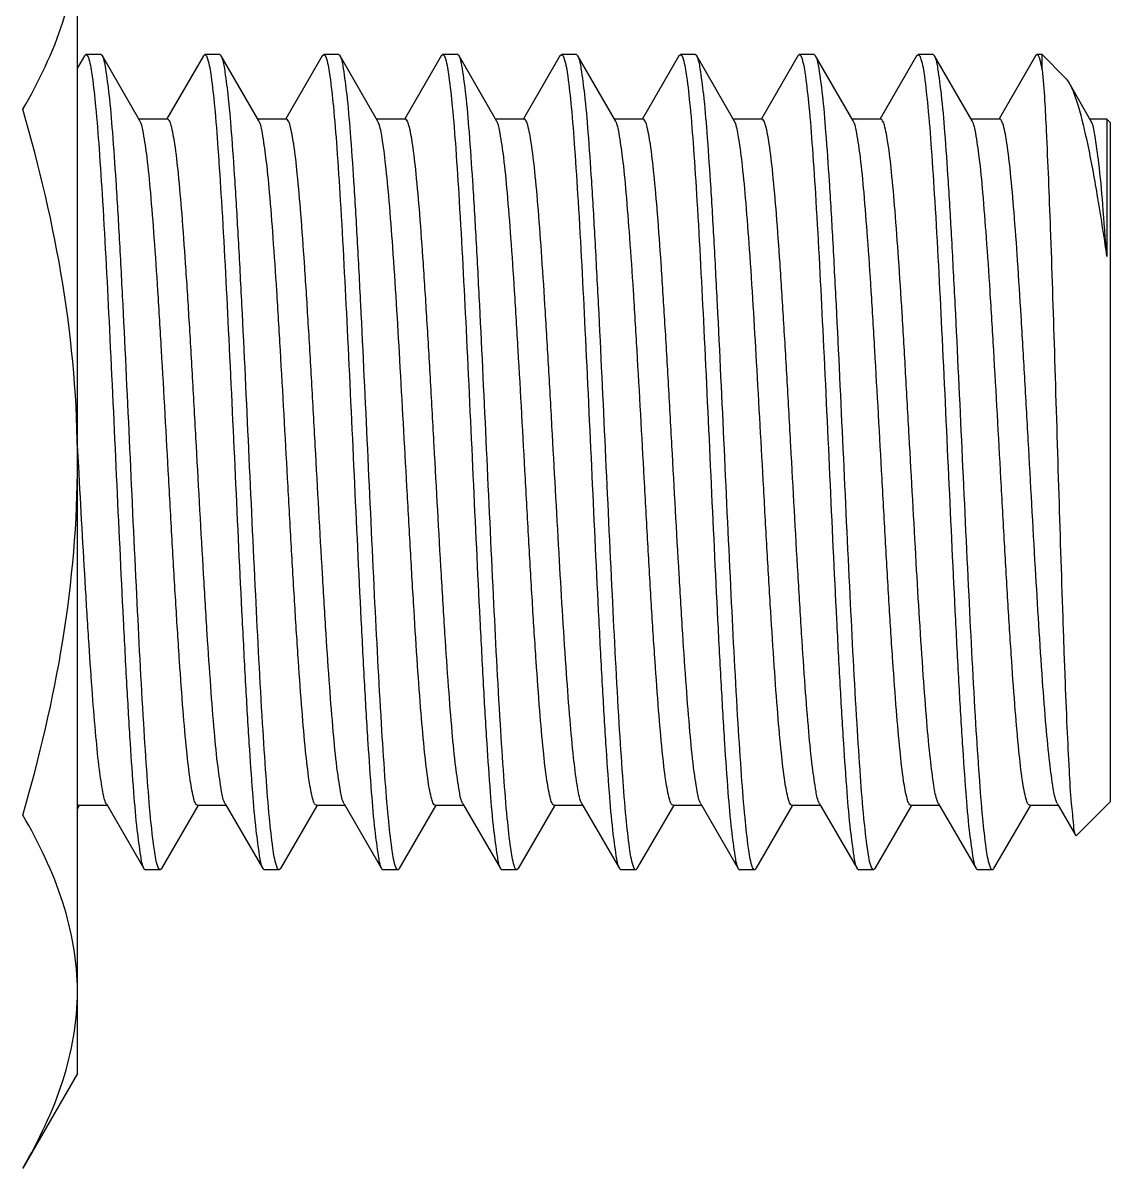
# Model space of a CAD drawing. Extents: x -191212 to 1245715665, y -234495 to 250873.
# Drawn here: x 180592.1 to 180646.2, y 129967.2 to 130024.2 of the extents above; entities that cross this region are included whole.
import ezdxf

# ---------------------------------------------------------------- set-up
doc = ezdxf.new("R2010")
doc.units = 0
doc.header["$LTSCALE"] = 500
doc.layers.get('0').update_dxf_attribs({"linetype": 'CONTINUOUS'})
doc.layers.add('PUB_TEXT', color=7, linetype='CONTINUOUS')

# ---------------------------------------------------------------- blocks, each defined once
blk = doc.blocks.new('deeeeee')
at = {"linetype": 'Continuous'}
for p, q in [((-471615.396, -354826.924), (-471615.396, -354735.469)), ((-471614.876, -354750.802), (-471615.396, -354751.699)), ((-471614.876, -354750.802), (-471614.763, -354750.704)), ((-471613.651, -354750.704), (-471614.763, -354750.704)), ((-471613.651, -354750.704), (-471614.763, -354750.704)), ((-471614.763, -354750.704), (-471614.746, -354750.707)), ((-471613.538, -354750.802), (-471613.651, -354750.704)), ((-471610.729, -354755.649), (-471613.538, -354750.802)), ((-471605.983, -354750.802), (-471608.707, -354755.503)), ((-471605.983, -354750.802), (-471605.869, -354750.704)), ((-471604.758, -354750.704), (-471605.869, -354750.704)), ((-471604.758, -354750.704), (-471605.869, -354750.704)), ((-471605.869, -354750.704), (-471605.852, -354750.707)), ((-471604.644, -354750.802), (-471604.758, -354750.704)), ((-471601.836, -354755.649), (-471604.644, -354750.802)), ((-471597.089, -354750.802), (-471599.814, -354755.503)), ((-471597.089, -354750.802), (-471596.976, -354750.704)), ((-471595.864, -354750.704), (-471596.976, -354750.704)), ((-471595.864, -354750.704), (-471596.976, -354750.704)), ((-471596.976, -354750.704), (-471596.959, -354750.707)), ((-471595.751, -354750.802), (-471595.864, -354750.704)), ((-471592.942, -354755.649), (-471595.751, -354750.802)), ((-471588.196, -354750.802), (-471590.92, -354755.503)), ((-471588.196, -354750.802), (-471588.082, -354750.704)), ((-471586.971, -354750.704), (-471588.082, -354750.704)), ((-471586.971, -354750.704), (-471588.082, -354750.704)), ((-471588.082, -354750.704), (-471588.065, -354750.707)), ((-471586.857, -354750.802), (-471586.971, -354750.704)), ((-471584.049, -354755.649), (-471586.857, -354750.802)), ((-471579.302, -354750.802), (-471582.027, -354755.503)), ((-471579.302, -354750.802), (-471579.189, -354750.704)), ((-471578.077, -354750.704), (-471579.189, -354750.704)), ((-471578.077, -354750.704), (-471579.189, -354750.704)), ((-471579.189, -354750.704), (-471579.172, -354750.707)), ((-471577.964, -354750.802), (-471578.077, -354750.704)), ((-471575.155, -354755.649), (-471577.964, -354750.802)), ((-471570.409, -354750.802), (-471573.133, -354755.503)), ((-471570.409, -354750.802), (-471570.295, -354750.704)), ((-471569.184, -354750.704), (-471570.295, -354750.704)), ((-471569.184, -354750.704), (-471570.295, -354750.704)), ((-471570.295, -354750.704), (-471570.278, -354750.707)), ((-471569.07, -354750.802), (-471569.184, -354750.704)), ((-471566.262, -354755.649), (-471569.07, -354750.802)), ((-471561.515, -354750.802), (-471564.24, -354755.503)), ((-471561.515, -354750.802), (-471561.402, -354750.704)), ((-471560.29, -354750.704), (-471561.402, -354750.704)), ((-471560.29, -354750.704), (-471561.402, -354750.704)), ((-471561.402, -354750.704), (-471561.385, -354750.707)), ((-471560.177, -354750.802), (-471560.29, -354750.704)), ((-471557.368, -354755.649), (-471560.177, -354750.802)), ((-471552.622, -354750.802), (-471555.346, -354755.503)), ((-471552.622, -354750.802), (-471552.508, -354750.704)), ((-471551.397, -354750.704), (-471552.508, -354750.704)), ((-471551.397, -354750.704), (-471552.508, -354750.704)), ((-471552.508, -354750.704), (-471552.491, -354750.707)), ((-471551.283, -354750.802), (-471551.397, -354750.704)), ((-471548.475, -354755.649), (-471551.283, -354750.802)), ((-471543.728, -354750.802), (-471546.453, -354755.503)), ((-471543.615, -354750.704), (-471543.728, -354750.802)), ((-471543.231, -354750.704), (-471543.615, -354750.704)), ((-471541.509, -354752.427), (-471543.231, -354750.704)), ((-471543.231, -354751.818), (-471543.231, -354750.704)), ((-471539.581, -354755.649), (-471541.221, -354752.819)), ((-471608.657, -354755.532), (-471610.796, -354755.532)), ((-471599.763, -354755.532), (-471601.903, -354755.532)), ((-471590.87, -354755.532), (-471593.009, -354755.532)), ((-471592.875, -354755.794), (-471592.942, -354755.649)), ((-471581.976, -354755.532), (-471584.116, -354755.532)), ((-471573.083, -354755.532), (-471575.222, -354755.532)), ((-471564.189, -354755.532), (-471566.329, -354755.532)), ((-471566.179, -354755.834), (-471566.262, -354755.649)), ((-471555.296, -354755.532), (-471557.435, -354755.532)), ((-471546.402, -354755.532), (-471548.542, -354755.532)), ((-471538.403, -354755.532), (-471539.648, -354755.532)), ((-471538.149, -354755.786), (-471538.403, -354755.532)), ((-471538.403, -354755.532), (-471538.403, -354765.797)), ((-471538.149, -354755.786), (-471538.149, -354806.606)), ((-471615.327, -354781.193), (-471615.395, -354779.954)), ((-471615.309, -354781.514), (-471615.327, -354781.193)), ((-471615.396, -354807.123), (-471615.26, -354806.89)), ((-471615.311, -354806.86), (-471613.171, -354806.86)), ((-471613.238, -354806.744), (-471610.43, -354811.59)), ((-471609.091, -354811.59), (-471606.367, -354806.89)), ((-471606.417, -354806.86), (-471604.277, -354806.86)), ((-471604.345, -354806.744), (-471601.536, -354811.59)), ((-471600.197, -354811.59), (-471597.473, -354806.89)), ((-471597.524, -354806.86), (-471595.384, -354806.86)), ((-471595.451, -354806.744), (-471592.643, -354811.59)), ((-471591.304, -354811.59), (-471588.58, -354806.89)), ((-471588.63, -354806.86), (-471586.49, -354806.86)), ((-471586.558, -354806.744), (-471583.749, -354811.59)), ((-471582.41, -354811.59), (-471579.686, -354806.89)), ((-471579.737, -354806.86), (-471577.597, -354806.86)), ((-471577.664, -354806.744), (-471574.856, -354811.59)), ((-471573.517, -354811.59), (-471570.793, -354806.89)), ((-471570.843, -354806.86), (-471568.703, -354806.86)), ((-471568.771, -354806.744), (-471565.962, -354811.59)), ((-471564.623, -354811.59), (-471561.899, -354806.89)), ((-471561.95, -354806.86), (-471559.81, -354806.86)), ((-471559.877, -354806.744), (-471557.069, -354811.59)), ((-471555.73, -354811.59), (-471553.006, -354806.89)), ((-471553.056, -354806.86), (-471550.916, -354806.86)), ((-471550.984, -354806.744), (-471551.064, -354806.564)), ((-471550.984, -354806.744), (-471548.175, -354811.59)), ((-471546.836, -354811.59), (-471544.112, -354806.89)), ((-471544.163, -354806.86), (-471542.023, -354806.86)), ((-471542.09, -354806.744), (-471542.135, -354806.655)), ((-471542.09, -354806.744), (-471542.023, -354806.86)), ((-471542.023, -354806.86), (-471540.734, -354809.084)), ((-471538.149, -354806.606), (-471540.655, -354809.113)), ((-471540.734, -354809.084), (-471540.655, -354809.113)), ((-471610.43, -354811.59), (-471610.316, -354811.688)), ((-471609.204, -354811.688), (-471610.316, -354811.688)), ((-471609.204, -354811.688), (-471610.316, -354811.688)), ((-471609.204, -354811.688), (-471609.221, -354811.686)), ((-471609.091, -354811.59), (-471609.204, -354811.688)), ((-471601.536, -354811.59), (-471601.423, -354811.688)), ((-471600.311, -354811.688), (-471601.423, -354811.688)), ((-471600.311, -354811.688), (-471601.423, -354811.688)), ((-471600.311, -354811.688), (-471600.328, -354811.686)), ((-471600.197, -354811.59), (-471600.311, -354811.688)), ((-471592.643, -354811.59), (-471592.529, -354811.688)), ((-471591.417, -354811.688), (-471592.529, -354811.688)), ((-471591.417, -354811.688), (-471592.529, -354811.688)), ((-471591.417, -354811.688), (-471591.434, -354811.686)), ((-471591.304, -354811.59), (-471591.417, -354811.688)), ((-471583.749, -354811.59), (-471583.636, -354811.688)), ((-471582.524, -354811.688), (-471583.636, -354811.688)), ((-471582.524, -354811.688), (-471583.636, -354811.688)), ((-471582.524, -354811.688), (-471582.541, -354811.686)), ((-471582.41, -354811.59), (-471582.524, -354811.688)), ((-471574.856, -354811.59), (-471574.742, -354811.688)), ((-471573.63, -354811.688), (-471574.742, -354811.688)), ((-471573.63, -354811.688), (-471574.742, -354811.688)), ((-471573.63, -354811.688), (-471573.647, -354811.686)), ((-471573.517, -354811.59), (-471573.63, -354811.688)), ((-471565.962, -354811.59), (-471565.849, -354811.688)), ((-471564.737, -354811.688), (-471565.849, -354811.688)), ((-471564.737, -354811.688), (-471565.849, -354811.688)), ((-471564.737, -354811.688), (-471564.754, -354811.686)), ((-471564.623, -354811.59), (-471564.737, -354811.688)), ((-471557.069, -354811.59), (-471556.955, -354811.688)), ((-471555.843, -354811.688), (-471556.955, -354811.688)), ((-471555.843, -354811.688), (-471556.955, -354811.688)), ((-471555.843, -354811.688), (-471555.861, -354811.686)), ((-471555.73, -354811.59), (-471555.843, -354811.688)), ((-471548.175, -354811.59), (-471548.062, -354811.688)), ((-471546.95, -354811.688), (-471548.062, -354811.688)), ((-471546.95, -354811.688), (-471548.062, -354811.688)), ((-471546.95, -354811.688), (-471546.967, -354811.686)), ((-471546.836, -354811.59), (-471546.95, -354811.688)), ((-471615.396, -354826.924), (-471619.48, -354833.998))]:
    blk.add_line(p, q, dxfattribs=at)
for points, knots in [([(-471619.48, -354754.795), (-471618.284, -354752.723), (-471616.239, -354748.512), (-471615.396, -354743.849), (-471615.396, -354741.595)], [0, 0, 0, 0, 0.514931, 1, 1, 1, 1]), ([(-471614.746, -354750.707), (-471614.728, -354750.711), (-471614.622, -354750.792), (-471614.589, -354750.926), (-471614.556, -354751.03)], [0, 0, 0, 0, 0.14607, 1, 1, 1, 1]), ([(-471614.556, -354751.03), (-471614.421, -354751.453), (-471614.246, -354752.649), (-471613.997, -354754.883), (-471613.756, -354757.993), (-471613.396, -354763.551), (-471612.979, -354771.709), (-471612.495, -354782.158), (-471612.083, -354791.032), (-471611.734, -354797.711), (-471611.485, -354802.012), (-471611.229, -354805.617), (-471611.004, -354808.433), (-471610.735, -354810.313), (-471610.593, -354811.307), (-471610.43, -354811.59)], [0, 0, 0, 0, 0.021893, 0.059338, 0.11121, 0.175832, 0.33449, 0.514559, 0.692469, 0.77323, 0.844901, 0.90513, 0.951948, 0.983856, 1, 1, 1, 1]), ([(-471609.411, -354811.364), (-471609.546, -354810.942), (-471609.721, -354809.746), (-471609.97, -354807.514), (-471610.211, -354804.405), (-471610.571, -354798.846), (-471610.988, -354790.689), (-471611.472, -354780.239), (-471611.885, -354771.363), (-471612.234, -354764.683), (-471612.482, -354760.382), (-471612.738, -354756.776), (-471612.964, -354753.96), (-471613.233, -354752.08), (-471613.374, -354751.086), (-471613.538, -354750.803)], [0, 0, 0, 0, 0.02187, 0.059297, 0.111154, 0.175764, 0.334422, 0.514507, 0.692435, 0.773208, 0.844889, 0.905123, 0.951944, 0.983855, 1, 1, 1, 1]), ([(-471605.852, -354750.707), (-471605.835, -354750.711), (-471605.729, -354750.791), (-471605.696, -354750.924), (-471605.663, -354751.027)], [0, 0, 0, 0, 0.146483, 1, 1, 1, 1]), ([(-471605.663, -354751.027), (-471605.529, -354751.448), (-471605.354, -354752.642), (-471605.104, -354754.873), (-471604.864, -354757.981), (-471604.503, -354763.538), (-471604.086, -354771.696), (-471603.602, -354782.147), (-471603.19, -354791.025), (-471602.84, -354797.706), (-471602.592, -354802.008), (-471602.336, -354805.615), (-471602.11, -354808.432), (-471601.841, -354810.313), (-471601.7, -354811.307), (-471601.536, -354811.59)], [0, 0, 0, 0, 0.021833, 0.05923, 0.111064, 0.175659, 0.33431, 0.514413, 0.692368, 0.773157, 0.844855, 0.905103, 0.951934, 0.983852, 1, 1, 1, 1]), ([(-471600.518, -354811.363), (-471600.653, -354810.94), (-471600.827, -354809.744), (-471601.077, -354807.511), (-471601.317, -354804.401), (-471601.678, -354798.842), (-471602.094, -354790.685), (-471602.579, -354780.235), (-471602.991, -354771.361), (-471603.34, -354764.682), (-471603.589, -354760.381), (-471603.845, -354756.776), (-471604.07, -354753.959), (-471604.339, -354752.08), (-471604.48, -354751.086), (-471604.644, -354750.803)], [0, 0, 0, 0, 0.02189, 0.059333, 0.111204, 0.175825, 0.334482, 0.514553, 0.692464, 0.773225, 0.844897, 0.905128, 0.951947, 0.983856, 1, 1, 1, 1]), ([(-471596.959, -354750.707), (-471596.941, -354750.711), (-471596.838, -354750.789), (-471596.805, -354750.919), (-471596.772, -354751.019)], [0, 0, 0, 0, 0.14739, 1, 1, 1, 1]), ([(-471596.772, -354751.019), (-471596.637, -354751.437), (-471596.463, -354752.627), (-471596.213, -354754.851), (-471595.972, -354757.955), (-471595.611, -354763.51), (-471595.194, -354771.668), (-471594.71, -354782.123), (-471594.297, -354791.006), (-471593.948, -354797.692), (-471593.699, -354801.999), (-471593.443, -354805.609), (-471593.217, -354808.429), (-471592.948, -354810.311), (-471592.807, -354811.307), (-471592.643, -354811.59)], [0, 0, 0, 0, 0.021699, 0.058987, 0.110742, 0.175283, 0.333897, 0.514056, 0.692114, 0.772961, 0.844719, 0.905022, 0.951896, 0.98384, 1, 1, 1, 1]), ([(-471591.623, -354811.366), (-471591.758, -354810.945), (-471591.933, -354809.75), (-471592.183, -354807.519), (-471592.423, -354804.411), (-471592.784, -354798.854), (-471593.2, -354790.696), (-471593.685, -354780.245), (-471594.097, -354771.368), (-471594.446, -354764.687), (-471594.695, -354760.384), (-471594.951, -354756.778), (-471595.177, -354753.96), (-471595.446, -354752.08), (-471595.587, -354751.086), (-471595.751, -354750.803)], [0, 0, 0, 0, 0.021836, 0.059237, 0.111077, 0.175677, 0.334321, 0.514424, 0.692372, 0.773156, 0.844853, 0.905103, 0.951936, 0.983852, 1, 1, 1, 1]), ([(-471588.065, -354750.707), (-471588.047, -354750.711), (-471587.942, -354750.792), (-471587.909, -354750.926), (-471587.876, -354751.029)], [0, 0, 0, 0, 0.146196, 1, 1, 1, 1]), ([(-471587.876, -354751.029), (-471587.741, -354751.451), (-471587.566, -354752.647), (-471587.317, -354754.88), (-471587.076, -354757.989), (-471586.716, -354763.548), (-471586.299, -354771.705), (-471585.815, -354782.155), (-471585.402, -354791.03), (-471585.053, -354797.71), (-471584.804, -354802.011), (-471584.549, -354805.616), (-471584.323, -354808.433), (-471584.054, -354810.313), (-471583.913, -354811.307), (-471583.749, -354811.59)], [0, 0, 0, 0, 0.021874, 0.059306, 0.111169, 0.175785, 0.334437, 0.514518, 0.69244, 0.773206, 0.844885, 0.905122, 0.951944, 0.983855, 1, 1, 1, 1]), ([(-471582.728, -354811.372), (-471582.863, -354810.953), (-471583.038, -354809.762), (-471583.288, -354807.537), (-471583.528, -354804.432), (-471583.889, -354798.877), (-471584.306, -354790.719), (-471584.79, -354780.264), (-471585.203, -354771.383), (-471585.552, -354764.697), (-471585.801, -354760.392), (-471586.057, -354756.783), (-471586.283, -354753.963), (-471586.552, -354752.081), (-471586.693, -354751.086), (-471586.857, -354750.803)], [0, 0, 0, 0, 0.021728, 0.059039, 0.110811, 0.175364, 0.333989, 0.514137, 0.692171, 0.773007, 0.844751, 0.905041, 0.951904, 0.983842, 1, 1, 1, 1]), ([(-471579.172, -354750.707), (-471579.154, -354750.711), (-471579.048, -354750.793), (-471579.015, -354750.927), (-471578.982, -354751.031)], [0, 0, 0, 0, 0.146015, 1, 1, 1, 1]), ([(-471578.982, -354751.031), (-471578.847, -354751.453), (-471578.672, -354752.65), (-471578.423, -354754.884), (-471578.182, -354757.994), (-471577.822, -354763.553), (-471577.405, -354771.71), (-471576.921, -354782.159), (-471576.509, -354791.034), (-471576.16, -354797.712), (-471575.911, -354802.013), (-471575.655, -354805.617), (-471575.429, -354808.434), (-471575.161, -354810.313), (-471575.019, -354811.307), (-471574.856, -354811.59)], [0, 0, 0, 0, 0.021902, 0.059353, 0.11123, 0.175855, 0.334516, 0.514581, 0.692484, 0.773243, 0.844911, 0.905136, 0.951951, 0.983857, 1, 1, 1, 1]), ([(-471573.837, -354811.363), (-471573.972, -354810.941), (-471574.147, -354809.745), (-471574.396, -354807.512), (-471574.637, -354804.402), (-471574.997, -354798.843), (-471575.414, -354790.686), (-471575.898, -354780.236), (-471576.311, -354771.361), (-471576.66, -354764.682), (-471576.909, -354760.381), (-471577.164, -354756.776), (-471577.39, -354753.959), (-471577.659, -354752.08), (-471577.8, -354751.086), (-471577.964, -354750.803)], [0, 0, 0, 0, 0.021885, 0.059324, 0.11119, 0.175807, 0.334466, 0.514541, 0.692458, 0.773225, 0.8449, 0.90513, 0.951948, 0.983856, 1, 1, 1, 1]), ([(-471570.278, -354750.707), (-471570.261, -354750.711), (-471570.156, -354750.791), (-471570.123, -354750.922), (-471570.09, -354751.024)], [0, 0, 0, 0, 0.146759, 1, 1, 1, 1]), ([(-471570.09, -354751.024), (-471569.955, -354751.445), (-471569.781, -354752.638), (-471569.531, -354754.866), (-471569.29, -354757.973), (-471568.93, -354763.53), (-471568.513, -354771.688), (-471568.028, -354782.14), (-471567.616, -354791.019), (-471567.267, -354797.702), (-471567.018, -354802.006), (-471566.762, -354805.613), (-471566.536, -354808.431), (-471566.267, -354810.312), (-471566.126, -354811.307), (-471565.962, -354811.59)], [0, 0, 0, 0, 0.021792, 0.059156, 0.110966, 0.175545, 0.334187, 0.514308, 0.692293, 0.7731, 0.844815, 0.905079, 0.951923, 0.983848, 1, 1, 1, 1]), ([(-471564.944, -354811.363), (-471565.078, -354810.941), (-471565.253, -354809.745), (-471565.503, -354807.512), (-471565.743, -354804.403), (-471566.104, -354798.844), (-471566.52, -354790.687), (-471567.005, -354780.237), (-471567.417, -354771.362), (-471567.766, -354764.683), (-471568.015, -354760.382), (-471568.271, -354756.776), (-471568.496, -354753.96), (-471568.765, -354752.08), (-471568.906, -354751.086), (-471569.07, -354750.803)], [0, 0, 0, 0, 0.021878, 0.059312, 0.111177, 0.175794, 0.334448, 0.514526, 0.692445, 0.773211, 0.844888, 0.905123, 0.951945, 0.983855, 1, 1, 1, 1]), ([(-471561.385, -354750.707), (-471561.367, -354750.711), (-471561.262, -354750.791), (-471561.23, -354750.922), (-471561.197, -354751.024)], [0, 0, 0, 0, 0.146768, 1, 1, 1, 1]), ([(-471561.197, -354751.024), (-471561.062, -354751.444), (-471560.887, -354752.638), (-471560.637, -354754.866), (-471560.397, -354757.973), (-471560.036, -354763.53), (-471559.619, -354771.688), (-471559.135, -354782.14), (-471558.722, -354791.019), (-471558.373, -354797.702), (-471558.124, -354802.005), (-471557.869, -354805.613), (-471557.643, -354808.431), (-471557.374, -354810.312), (-471557.233, -354811.307), (-471557.069, -354811.59)], [0, 0, 0, 0, 0.021791, 0.059155, 0.110967, 0.175548, 0.334182, 0.514304, 0.692288, 0.773093, 0.844809, 0.905077, 0.951923, 0.983848, 1, 1, 1, 1]), ([(-471556.048, -354811.37), (-471556.183, -354810.95), (-471556.358, -354809.758), (-471556.608, -354807.53), (-471556.848, -354804.424), (-471557.209, -354798.868), (-471557.626, -354790.71), (-471558.11, -354780.257), (-471558.523, -354771.377), (-471558.872, -354764.693), (-471559.121, -354760.389), (-471559.377, -354756.781), (-471559.603, -354753.962), (-471559.872, -354752.081), (-471560.013, -354751.086), (-471560.177, -354750.803)], [0, 0, 0, 0, 0.021768, 0.059112, 0.11091, 0.17548, 0.33411, 0.514241, 0.692243, 0.773059, 0.844786, 0.905063, 0.951916, 0.983846, 1, 1, 1, 1]), ([(-471552.491, -354750.707), (-471552.473, -354750.711), (-471552.367, -354750.792), (-471552.335, -354750.926), (-471552.302, -354751.03)], [0, 0, 0, 0, 0.146155, 1, 1, 1, 1]), ([(-471552.302, -354751.03), (-471552.167, -354751.452), (-471551.992, -354752.648), (-471551.743, -354754.881), (-471551.502, -354757.99), (-471551.142, -354763.549), (-471550.725, -354771.706), (-471550.241, -354782.156), (-471549.828, -354791.031), (-471549.479, -354797.71), (-471549.23, -354802.011), (-471548.975, -354805.616), (-471548.749, -354808.433), (-471548.48, -354810.313), (-471548.339, -354811.307), (-471548.175, -354811.59)], [0, 0, 0, 0, 0.02188, 0.059316, 0.111182, 0.1758, 0.334454, 0.51453, 0.692448, 0.773213, 0.844889, 0.905123, 0.951945, 0.983855, 1, 1, 1, 1]), ([(-471547.155, -354811.37), (-471547.29, -354810.95), (-471547.464, -354809.758), (-471547.714, -354807.531), (-471547.955, -354804.425), (-471548.315, -354798.869), (-471548.732, -354790.711), (-471549.217, -354780.257), (-471549.629, -354771.377), (-471549.979, -354764.693), (-471550.227, -354760.389), (-471550.483, -354756.781), (-471550.709, -354753.962), (-471550.978, -354752.081), (-471551.119, -354751.086), (-471551.283, -354750.803)], [0, 0, 0, 0, 0.021766, 0.059108, 0.110903, 0.175472, 0.334108, 0.51424, 0.692244, 0.773062, 0.844789, 0.905064, 0.951915, 0.983846, 1, 1, 1, 1]), ([(-471543.506, -354750.794), (-471543.521, -354750.769), (-471543.548, -354750.729), (-471543.595, -354750.704), (-471543.615, -354750.704)], [0, 0, 0, 0, 0.595459, 1, 1, 1, 1]), ([(-471543.231, -354751.818), (-471543.252, -354751.697), (-471543.322, -354751.353), (-471543.387, -354750.992), (-471543.506, -354750.794)], [0, 0, 0, 0, 0.346578, 1, 1, 1, 1]), ([(-471543.231, -354751.818), (-471543.08, -354753.337), (-471542.878, -354757.297), (-471542.591, -354764.331), (-471542.308, -354773.208), (-471542.014, -354782.905), (-471541.762, -354790.987), (-471541.547, -354796.991), (-471541.396, -354800.815), (-471541.231, -354803.991), (-471541.107, -354806.447), (-471540.91, -354808.032), (-471540.86, -354808.865), (-471540.734, -354809.084)], [0, 0, 0, 0, 0.079873, 0.207357, 0.368394, 0.544526, 0.714953, 0.791458, 0.858883, 0.915067, 0.958179, 0.986787, 1, 1, 1, 1]), ([(-471541.221, -354752.819), (-471540.912, -354753.353), (-471540.412, -354754.874), (-471539.752, -354757.662), (-471539.072, -354761.428), (-471538.633, -354764.248), (-471538.403, -354765.797)], [0, 0, 0, 0, 0.139011, 0.356589, 0.647179, 1, 1, 1, 1]), ([(-471615.396, -354781.196), (-471615.396, -354776.734), (-471616.175, -354767.793), (-471618.242, -354759.085), (-471619.48, -354754.795)], [0, 0, 0, 0, 0.499896, 1, 1, 1, 1]), ([(-471606.417, -354806.86), (-471606.476, -354806.86), (-471606.606, -354806.678), (-471606.781, -354806.09), (-471607.018, -354804.729), (-471607.261, -354802.536), (-471607.522, -354799.547), (-471607.782, -354795.906), (-471608.046, -354791.73), (-471608.31, -354787.175), (-471608.662, -354780.823), (-471609.006, -354774.528), (-471609.368, -354768.519), (-471609.628, -354764.59), (-471609.893, -354761.267), (-471610.135, -354758.647), (-471610.406, -354756.87), (-471610.568, -354755.926), (-471610.729, -354755.649)], [0, 0, 0, 0, 0.003456, 0.010692, 0.037889, 0.081613, 0.140406, 0.212192, 0.2944, 0.384075, 0.477989, 0.664972, 0.751304, 0.828651, 0.894236, 0.945722, 0.981321, 1, 1, 1, 1]), ([(-471604.345, -354806.744), (-471604.506, -354806.467), (-471604.667, -354805.522), (-471604.939, -354803.745), (-471605.181, -354801.126), (-471605.446, -354797.802), (-471605.706, -354793.874), (-471606.068, -354787.865), (-471606.412, -354781.57), (-471606.764, -354775.218), (-471607.028, -354770.663), (-471607.292, -354766.487), (-471607.552, -354762.846), (-471607.813, -354759.857), (-471608.055, -354757.664), (-471608.293, -354756.303), (-471608.468, -354755.715), (-471608.598, -354755.532), (-471608.657, -354755.532)], [0, 0, 0, 0, 0.01868, 0.054278, 0.105764, 0.171348, 0.248694, 0.335027, 0.52201, 0.615925, 0.705601, 0.787809, 0.859593, 0.918386, 0.962109, 0.989306, 0.996546, 1, 1, 1, 1]), ([(-471597.524, -354806.86), (-471597.583, -354806.861), (-471597.713, -354806.678), (-471597.888, -354806.09), (-471598.125, -354804.729), (-471598.367, -354802.536), (-471598.628, -354799.546), (-471598.889, -354795.906), (-471599.152, -354791.73), (-471599.416, -354787.175), (-471599.769, -354780.823), (-471600.112, -354774.528), (-471600.474, -354768.519), (-471600.735, -354764.59), (-471601, -354761.267), (-471601.241, -354758.647), (-471601.513, -354756.87), (-471601.675, -354755.926), (-471601.836, -354755.649)], [0, 0, 0, 0, 0.003456, 0.010693, 0.037891, 0.081614, 0.140408, 0.212192, 0.2944, 0.384075, 0.47799, 0.664974, 0.751306, 0.828653, 0.894237, 0.945723, 0.981321, 1, 1, 1, 1]), ([(-471595.451, -354806.744), (-471595.612, -354806.467), (-471595.774, -354805.522), (-471596.045, -354803.745), (-471596.287, -354801.126), (-471596.552, -354797.802), (-471596.813, -354793.874), (-471597.175, -354787.865), (-471597.518, -354781.57), (-471597.871, -354775.218), (-471598.135, -354770.663), (-471598.398, -354766.487), (-471598.659, -354762.846), (-471598.92, -354759.857), (-471599.162, -354757.664), (-471599.399, -354756.303), (-471599.574, -354755.715), (-471599.704, -354755.532), (-471599.763, -354755.532)], [0, 0, 0, 0, 0.018679, 0.054277, 0.105763, 0.171348, 0.248694, 0.335027, 0.52201, 0.615925, 0.7056, 0.787807, 0.859593, 0.918386, 0.96211, 0.989308, 0.996544, 1, 1, 1, 1]), ([(-471588.63, -354806.86), (-471588.688, -354806.86), (-471588.816, -354806.685), (-471588.989, -354806.113), (-471589.222, -354804.795), (-471589.461, -354802.666), (-471589.718, -354799.761), (-471589.974, -354796.218), (-471590.233, -354792.145), (-471590.494, -354787.69), (-471590.841, -354781.442), (-471591.255, -354773.883), (-471591.682, -354766.756), (-471592.052, -354761.88), (-471592.299, -354759.149), (-471592.556, -354757.198), (-471592.735, -354756.154), (-471592.875, -354755.794)], [0, 0, 0, 0, 0.003387, 0.010439, 0.0369, 0.079457, 0.136743, 0.2068, 0.287199, 0.375139, 0.467553, 0.652855, 0.817457, 0.884687, 0.938635, 0.97747, 1, 1, 1, 1]), ([(-471586.558, -354806.744), (-471586.719, -354806.467), (-471586.88, -354805.522), (-471587.152, -354803.745), (-471587.394, -354801.126), (-471587.659, -354797.802), (-471587.919, -354793.874), (-471588.281, -354787.865), (-471588.625, -354781.57), (-471588.977, -354775.218), (-471589.241, -354770.663), (-471589.505, -354766.487), (-471589.765, -354762.846), (-471590.026, -354759.857), (-471590.269, -354757.663), (-471590.506, -354756.303), (-471590.681, -354755.715), (-471590.811, -354755.532), (-471590.87, -354755.532)], [0, 0, 0, 0, 0.01868, 0.054279, 0.105765, 0.17135, 0.248697, 0.335029, 0.522011, 0.615926, 0.705601, 0.787809, 0.859595, 0.918388, 0.962111, 0.989308, 0.996545, 1, 1, 1, 1]), ([(-471579.737, -354806.86), (-471579.796, -354806.86), (-471579.926, -354806.678), (-471580.101, -354806.09), (-471580.338, -354804.729), (-471580.58, -354802.536), (-471580.841, -354799.547), (-471581.102, -354795.906), (-471581.365, -354791.73), (-471581.629, -354787.175), (-471581.982, -354780.823), (-471582.325, -354774.528), (-471582.687, -354768.519), (-471582.948, -354764.59), (-471583.213, -354761.267), (-471583.454, -354758.647), (-471583.726, -354756.87), (-471583.888, -354755.926), (-471584.049, -354755.649)], [0, 0, 0, 0, 0.003455, 0.010692, 0.037889, 0.081612, 0.140406, 0.212191, 0.294399, 0.384075, 0.477989, 0.664972, 0.751304, 0.82865, 0.894235, 0.945722, 0.981321, 1, 1, 1, 1]), ([(-471577.76, -354806.522), (-471577.893, -354806.132), (-471578.076, -354805.042), (-471578.328, -354803.025), (-471578.576, -354800.249), (-471578.943, -354795.346), (-471579.368, -354788.225), (-471579.779, -354780.694), (-471580.125, -354774.49), (-471580.383, -354770.077), (-471580.641, -354766.047), (-471580.896, -354762.544), (-471581.151, -354759.674), (-471581.388, -354757.571), (-471581.62, -354756.27), (-471581.792, -354755.705), (-471581.919, -354755.532), (-471581.976, -354755.532)], [0, 0, 0, 0, 0.024104, 0.064245, 0.119183, 0.187069, 0.352029, 0.536643, 0.62845, 0.715691, 0.795361, 0.864724, 0.921406, 0.963495, 0.989662, 0.996639, 1, 1, 1, 1]), ([(-471570.843, -354806.86), (-471570.902, -354806.861), (-471571.032, -354806.678), (-471571.207, -354806.09), (-471571.444, -354804.729), (-471571.687, -354802.536), (-471571.948, -354799.546), (-471572.208, -354795.906), (-471572.472, -354791.73), (-471572.736, -354787.175), (-471573.088, -354780.823), (-471573.432, -354774.528), (-471573.794, -354768.519), (-471574.054, -354764.59), (-471574.319, -354761.267), (-471574.561, -354758.647), (-471574.832, -354756.87), (-471574.994, -354755.926), (-471575.155, -354755.649)], [0, 0, 0, 0, 0.003456, 0.010693, 0.037891, 0.081614, 0.140408, 0.212193, 0.2944, 0.384075, 0.47799, 0.664974, 0.751306, 0.828653, 0.894237, 0.945723, 0.981321, 1, 1, 1, 1]), ([(-471568.771, -354806.744), (-471568.932, -354806.467), (-471569.093, -354805.522), (-471569.365, -354803.745), (-471569.607, -354801.126), (-471569.872, -354797.802), (-471570.132, -354793.874), (-471570.494, -354787.865), (-471570.838, -354781.57), (-471571.19, -354775.218), (-471571.454, -354770.663), (-471571.718, -354766.487), (-471571.978, -354762.846), (-471572.239, -354759.857), (-471572.482, -354757.664), (-471572.718, -354756.303), (-471572.894, -354755.715), (-471573.023, -354755.532), (-471573.083, -354755.532)], [0, 0, 0, 0, 0.018679, 0.054277, 0.105763, 0.171347, 0.248694, 0.335027, 0.52201, 0.615925, 0.7056, 0.787807, 0.859592, 0.918386, 0.962109, 0.989307, 0.996544, 1, 1, 1, 1]), ([(-471559.877, -354806.744), (-471560.038, -354806.467), (-471560.2, -354805.523), (-471560.471, -354803.745), (-471560.713, -354801.126), (-471560.978, -354797.802), (-471561.239, -354793.874), (-471561.601, -354787.865), (-471561.944, -354781.57), (-471562.297, -354775.218), (-471562.561, -354770.663), (-471562.824, -354766.487), (-471563.085, -354762.846), (-471563.346, -354759.857), (-471563.588, -354757.663), (-471563.825, -354756.303), (-471564, -354755.715), (-471564.13, -354755.532), (-471564.189, -354755.532)], [0, 0, 0, 0, 0.01868, 0.054279, 0.105765, 0.17135, 0.248697, 0.335029, 0.522011, 0.615925, 0.705601, 0.787809, 0.859595, 0.918388, 0.962111, 0.989308, 0.996545, 1, 1, 1, 1]), ([(-471553.056, -354806.86), (-471553.115, -354806.86), (-471553.245, -354806.678), (-471553.42, -354806.09), (-471553.657, -354804.729), (-471553.9, -354802.536), (-471554.161, -354799.547), (-471554.421, -354795.906), (-471554.685, -354791.73), (-471554.949, -354787.175), (-471555.301, -354780.823), (-471555.645, -354774.528), (-471556.007, -354768.519), (-471556.267, -354764.59), (-471556.532, -354761.267), (-471556.774, -354758.647), (-471557.046, -354756.87), (-471557.207, -354755.926), (-471557.368, -354755.649)], [0, 0, 0, 0, 0.003455, 0.010692, 0.037889, 0.081612, 0.140405, 0.212191, 0.294399, 0.384075, 0.477989, 0.664971, 0.751303, 0.82865, 0.894235, 0.945721, 0.98132, 1, 1, 1, 1]), ([(-471551.064, -354806.564), (-471551.201, -354806.19), (-471551.382, -354805.124), (-471551.637, -354803.142), (-471551.884, -354800.39), (-471552.252, -354795.501), (-471552.679, -354788.376), (-471553.091, -354780.831), (-471553.438, -354774.603), (-471553.697, -354770.168), (-471553.956, -354766.115), (-471554.211, -354762.59), (-471554.468, -354759.702), (-471554.706, -354757.585), (-471554.938, -354756.275), (-471555.111, -354755.707), (-471555.238, -354755.532), (-471555.296, -354755.532)], [0, 0, 0, 0, 0.023269, 0.062718, 0.117132, 0.184671, 0.349442, 0.534421, 0.62655, 0.714161, 0.794217, 0.863947, 0.920949, 0.963286, 0.989608, 0.996625, 1, 1, 1, 1]), ([(-471544.163, -354806.86), (-471544.222, -354806.861), (-471544.352, -354806.678), (-471544.527, -354806.09), (-471544.764, -354804.729), (-471545.006, -354802.536), (-471545.267, -354799.546), (-471545.528, -354795.906), (-471545.791, -354791.73), (-471546.055, -354787.175), (-471546.408, -354780.823), (-471546.751, -354774.528), (-471547.113, -354768.519), (-471547.374, -354764.59), (-471547.639, -354761.267), (-471547.88, -354758.647), (-471548.152, -354756.87), (-471548.314, -354755.926), (-471548.475, -354755.649)], [0, 0, 0, 0, 0.003455, 0.010693, 0.037891, 0.081614, 0.140407, 0.212192, 0.2944, 0.384075, 0.47799, 0.664974, 0.751306, 0.828653, 0.894237, 0.945723, 0.981321, 1, 1, 1, 1]), ([(-471542.135, -354806.655), (-471542.28, -354806.322), (-471542.456, -354805.313), (-471542.716, -354803.419), (-471542.962, -354800.726), (-471543.336, -354795.874), (-471543.764, -354788.743), (-471544.18, -354781.163), (-471544.529, -354774.879), (-471544.79, -354770.389), (-471545.051, -354766.281), (-471545.309, -354762.705), (-471545.567, -354759.771), (-471545.807, -354757.62), (-471546.042, -354756.288), (-471546.216, -354755.71), (-471546.344, -354755.532), (-471546.402, -354755.532)], [0, 0, 0, 0, 0.021222, 0.058965, 0.112084, 0.178762, 0.343059, 0.528931, 0.621852, 0.710377, 0.791385, 0.862024, 0.919818, 0.962768, 0.989477, 0.996588, 1, 1, 1, 1]), ([(-471538.403, -354765.797), (-471538.493, -354764.494), (-471538.67, -354762.168), (-471538.929, -354759.12), (-471539.232, -354757.06), (-471539.398, -354755.964), (-471539.581, -354755.649)], [0, 0, 0, 0, 0.382915, 0.68479, 0.89301, 1, 1, 1, 1]), ([(-471561.95, -354806.86), (-471562.007, -354806.86), (-471562.135, -354806.686), (-471562.307, -354806.118), (-471562.539, -354804.809), (-471562.777, -354802.694), (-471563.034, -354799.808), (-471563.289, -354796.286), (-471563.547, -354792.236), (-471563.807, -354787.803), (-471564.153, -354781.578), (-471564.566, -354774.034), (-471564.992, -354766.91), (-471565.36, -354762.019), (-471565.608, -354759.265), (-471565.862, -354757.278), (-471566.044, -354756.21), (-471566.179, -354755.834)], [0, 0, 0, 0, 0.003373, 0.010385, 0.036689, 0.078996, 0.13596, 0.205646, 0.285655, 0.373222, 0.465313, 0.650248, 0.815042, 0.882623, 0.937099, 0.976631, 1, 1, 1, 1]), ([(-471619.48, -354807.597), (-471618.242, -354803.308), (-471616.175, -354794.599), (-471615.396, -354785.659), (-471615.396, -354781.196)], [0, 0, 0, 0, 0.500104, 1, 1, 1, 1]), ([(-471613.238, -354806.744), (-471613.39, -354806.482), (-471613.549, -354805.6), (-471613.808, -354803.938), (-471614.042, -354801.493), (-471614.296, -354798.386), (-471614.547, -354794.701), (-471614.896, -354789.014), (-471615.141, -354784.567), (-471615.309, -354781.514)], [0, 0, 0, 0, 0.035817, 0.103405, 0.201006, 0.325505, 0.472815, 0.638061, 1, 1, 1, 1]), ([(-471615.311, -354806.86), (-471615.325, -354806.86), (-471615.358, -354806.85), (-471615.383, -354806.828), (-471615.396, -354806.814)], [0, 0, 0, 0, 0.445368, 1, 1, 1, 1]), ([(-471615.396, -354820.798), (-471615.396, -354818.544), (-471616.239, -354813.881), (-471618.284, -354809.67), (-471619.48, -354807.597)], [0, 0, 0, 0, 0.485069, 1, 1, 1, 1]), ([(-471609.221, -354811.686), (-471609.239, -354811.682), (-471609.345, -354811.601), (-471609.378, -354811.467), (-471609.411, -354811.364)], [0, 0, 0, 0, 0.146229, 1, 1, 1, 1]), ([(-471600.328, -354811.686), (-471600.346, -354811.682), (-471600.452, -354811.6), (-471600.485, -354811.466), (-471600.518, -354811.363)], [0, 0, 0, 0, 0.146092, 1, 1, 1, 1]), ([(-471591.434, -354811.686), (-471591.452, -354811.682), (-471591.558, -354811.601), (-471591.591, -354811.469), (-471591.623, -354811.366)], [0, 0, 0, 0, 0.146465, 1, 1, 1, 1]), ([(-471582.541, -354811.686), (-471582.559, -354811.682), (-471582.662, -354811.603), (-471582.695, -354811.473), (-471582.728, -354811.372)], [0, 0, 0, 0, 0.147196, 1, 1, 1, 1]), ([(-471573.647, -354811.686), (-471573.665, -354811.682), (-471573.771, -354811.601), (-471573.804, -354811.467), (-471573.837, -354811.363)], [0, 0, 0, 0, 0.146127, 1, 1, 1, 1]), ([(-471564.754, -354811.686), (-471564.772, -354811.682), (-471564.878, -354811.601), (-471564.911, -354811.467), (-471564.944, -354811.363)], [0, 0, 0, 0, 0.146169, 1, 1, 1, 1]), ([(-471555.861, -354811.686), (-471555.878, -354811.682), (-471555.983, -354811.603), (-471556.016, -354811.471), (-471556.048, -354811.37)], [0, 0, 0, 0, 0.146926, 1, 1, 1, 1]), ([(-471546.967, -354811.686), (-471546.985, -354811.682), (-471547.089, -354811.603), (-471547.122, -354811.471), (-471547.155, -354811.37)], [0, 0, 0, 0, 0.146938, 1, 1, 1, 1]), ([(-471619.48, -354833.998), (-471618.284, -354831.926), (-471616.239, -354827.715), (-471615.396, -354823.052), (-471615.396, -354820.798)], [0, 0, 0, 0, 0.514931, 1, 1, 1, 1])]:
    blk.add_open_spline(points, degree=3, knots=knots, dxfattribs=at)
for points in [[(-471541.509, -354752.427), (-471541.394, -354752.541), (-471541.303, -354752.679), (-471541.221, -354752.819)], [(-471577.664, -354806.744), (-471577.705, -354806.674), (-471577.734, -354806.598), (-471577.76, -354806.522)]]:
    blk.add_open_spline(points, degree=3, dxfattribs=at)

msp = doc.modelspace()

# ---------------------------------------------------------------- block references
at = {"layer": 'PUB_TEXT', "xscale": 0.6652800000000001, "yscale": 0.6652800000000001, "zscale": 0.6652800000000001}
msp.add_blockref('deeeeee', (494351.104, 366031.126), dxfattribs=at)

doc.saveas('drawing.dxf')
